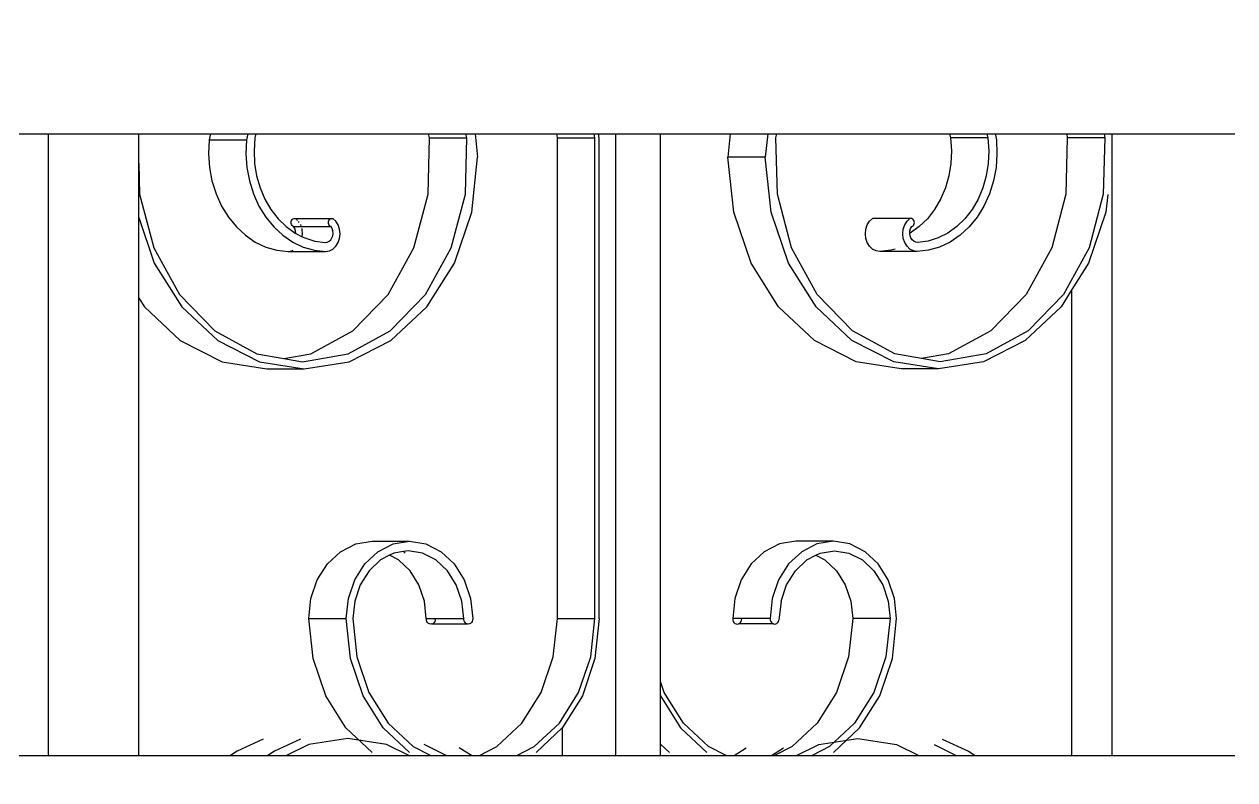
# Model space of a CAD drawing. Header units: millimetres. Extents: x 173236 to 801264, y -94969 to 615039.
# Drawn here: x 549293.9 to 549520.8, y -3683.1 to -3541.5 of the extents above; entities that cross this region are included whole.
import ezdxf

# ---------------------------------------------------------------- set-up
doc = ezdxf.new("R2010")
doc.units = ezdxf.units.MM
doc.header["$MEASUREMENT"] = 0
doc.header["$PDMODE"] = 2
for name, color, linetype in [('VOX-A-ANNO-DIMS', 160, 'Continuous'), ('VOX-A-STAIRS-STEPS', 140, 'Continuous'), ('VOX-A-WALL-PATT', 233, 'Continuous')]:
    doc.layers.add(name, color=color, linetype=linetype)
doc.styles.add('1.5 mm Rotis Annotative', font='', dxfattribs={"height": 1.5})
doc.styles.get('1.5 mm Rotis Annotative').set_extended_font_data('Rotis Sans Serif')
doc.dimstyles.new('1.5 mm Rotis Annotative', dxfattribs={"dimtxt": 1.5, "dimasz": 1, "dimexe": 1.5, "dimexo": 0, "dimgap": 1, "dimtad": 1, "dimdec": 0, "dimrnd": 5, "dimzin": 0, "dimdsep": 46, "dimtxsty": '1.5 mm Rotis Annotative', "dimblk": 'ARCHTICK', "dimcen": 0.09, "dimdle": 1, "dimadec": 0, "dimazin": 0, "dimtfac": 1, "dimtdec": 0, "dimtofl": 0, "dimtmove": 1, "dimatfit": 3, "dimfxl": 2, "dimfxlon": 1, "dimtolj": 1, "dimtzin": 0, "dimarcsym": 0})

# ---------------------------------------------------------------- blocks, each defined once
blk = doc.blocks.new('SS')
at = {"layer": 'VOX-A-WALL-PATT'}
for p, q in [((292974.99, -2315.83), (292952.56, -2315.83)), ((292975.79, -2315.83), (292974.99, -2315.83)), ((292974.99, -2429.61), (292974.99, -2315.83)), ((292976.47, -2315.83), (292975.79, -2315.83)), ((292976.47, -2315.83), (292976.36, -2316.62)), ((292976.36, -2316.62), (292976.63, -2326.92)), ((292976.36, -2316.62), (292983.21, -2316.62)), ((292983.32, -2315.83), (292976.47, -2315.83)), ((292983.32, -2315.83), (292983.21, -2316.62)), ((292983.21, -2316.62), (292983.48, -2326.92)), ((292996.43, -2315.83), (292983.32, -2315.83)), ((292996.19, -2316.96), (292996.08, -2319.49)), ((292996.43, -2315.83), (292996.19, -2316.96)), ((292997.91, -2315.83), (292996.43, -2315.83)), ((292997.73, -2316.62), (292997.57, -2318.94)), ((292997.91, -2315.83), (292997.73, -2316.62)), ((292997.73, -2316.62), (293004.58, -2316.62)), ((293004.76, -2315.83), (292997.91, -2315.83)), ((293004.58, -2316.62), (293004.42, -2318.94)), ((293004.76, -2315.83), (293004.58, -2316.62)), ((293036.35, -2315.83), (293004.76, -2315.83)), ((293036.26, -2326.92), (293036.53, -2316.62)), ((293038.04, -2315.83), (293036.35, -2315.83)), ((293036.53, -2316.62), (293036.35, -2315.83)), ((293044.89, -2315.83), (293038.04, -2315.83)), ((293038.04, -2315.83), (293038.49, -2320.14)), ((293057.65, -2315.83), (293044.89, -2315.83)), ((293044.89, -2315.83), (293045.33, -2320.14)), ((293057.65, -2416.07), (293057.65, -2315.83)), ((293065.81, -2315.83), (293057.65, -2315.83)), ((293068.94, -2315.83), (293065.81, -2315.83)), ((293065.81, -2429.61), (293065.81, -2315.83)), ((293068.86, -2317.14), (293068.94, -2315.83)), ((293068.86, -2404.57), (293068.86, -2317.14)), ((293069.79, -2315.83), (293068.94, -2315.83)), ((293069.68, -2316.62), (293069.79, -2315.83)), ((293069.68, -2404.57), (293069.68, -2316.62)), ((293076.53, -2316.62), (293069.68, -2316.62)), ((293076.64, -2315.83), (293069.79, -2315.83)), ((293076.53, -2316.62), (293076.64, -2315.83)), ((293076.53, -2404.57), (293076.53, -2316.62)), ((293091.58, -2315.83), (293076.64, -2315.83)), ((293091.58, -2315.83), (293091.13, -2320.14)), ((293093.27, -2315.83), (293091.58, -2315.83)), ((293093.08, -2316.62), (293093.27, -2315.83)), ((293099.93, -2316.62), (293093.08, -2316.62)), ((293093.35, -2326.92), (293093.08, -2316.62)), ((293100.11, -2315.83), (293093.27, -2315.83)), ((293099.93, -2316.62), (293100.11, -2315.83)), ((293100.2, -2326.92), (293099.93, -2316.62)), ((293131.7, -2315.83), (293100.11, -2315.83)), ((293131.7, -2315.83), (293131.89, -2316.62)), ((293133.19, -2315.83), (293131.7, -2315.83)), ((293131.89, -2316.62), (293132.05, -2318.94)), ((293133.19, -2315.83), (293133.43, -2316.96)), ((293140.04, -2315.83), (293133.19, -2315.83)), ((293140.28, -2316.96), (293133.43, -2316.96)), ((293133.43, -2316.96), (293133.54, -2319.49)), ((293140.04, -2315.83), (293140.28, -2316.96)), ((293149.8, -2315.83), (293140.04, -2315.83)), ((293140.28, -2316.96), (293140.39, -2319.49)), ((293151.49, -2315.83), (293149.8, -2315.83)), ((293153.14, -2315.83), (293151.49, -2315.83)), ((293166.19, -2315.83), (293153.14, -2315.83)), ((293153.14, -2321.31), (293153.14, -2315.83)), ((293169.69, -2315.83), (293166.19, -2315.83)), ((293180.48, -2315.83), (293169.69, -2315.83)), ((293169.69, -2429.61), (293169.69, -2315.83)), ((292996.08, -2319.49), (292996.26, -2322.02)), ((292997.57, -2318.94), (292997.67, -2321.26)), ((293004.42, -2318.94), (293004.52, -2321.26)), ((293132.05, -2318.94), (293131.95, -2321.26)), ((293133.54, -2319.49), (293133.36, -2322.02)), ((293140.39, -2319.49), (293140.21, -2322.02)), ((292997.67, -2321.26), (292998.04, -2323.55)), ((293004.52, -2321.26), (293004.89, -2323.55)), ((293037.4, -2330.17), (293038.49, -2320.14)), ((293038.49, -2320.14), (293045.33, -2320.14)), ((293044.25, -2330.17), (293045.33, -2320.14)), ((293092.21, -2330.17), (293091.13, -2320.14)), ((293131.95, -2321.26), (293131.58, -2323.55)), ((293153.14, -2321.31), (293152.99, -2326.92)), ((293153.14, -2331.18), (293153.14, -2321.31)), ((292996.26, -2322.02), (292996.72, -2324.49)), ((292998.04, -2323.55), (292998.67, -2325.74)), ((293004.89, -2323.55), (293005.52, -2325.74)), ((293131.58, -2323.55), (293130.95, -2325.74)), ((293133.36, -2322.02), (293132.89, -2324.49)), ((293140.21, -2322.02), (293139.74, -2324.49)), ((292996.72, -2324.49), (292997.47, -2326.86)), ((292998.67, -2325.74), (292999.54, -2327.81)), ((293005.52, -2325.74), (293006.39, -2327.81)), ((293130.95, -2325.74), (293130.07, -2327.81)), ((293132.89, -2324.49), (293132.15, -2326.86)), ((293139.74, -2324.49), (293139, -2326.86)), ((292975.79, -2326.98), (292976.14, -2330.17)), ((292976.63, -2326.92), (292979.22, -2336.73)), ((292983.48, -2326.92), (292986.07, -2336.73)), ((292997.47, -2326.86), (292998.47, -2329.08)), ((292999.54, -2327.81), (293000.65, -2329.71)), ((293006.39, -2327.81), (293007.5, -2329.71)), ((293033.67, -2336.73), (293036.26, -2326.92)), ((293095.94, -2336.73), (293093.35, -2326.92)), ((293102.79, -2336.73), (293100.2, -2326.92)), ((293130.07, -2327.81), (293128.97, -2329.71)), ((293132.15, -2326.86), (293131.15, -2329.08)), ((293139, -2326.86), (293138, -2329.08)), ((293152.99, -2326.92), (293150.4, -2336.73)), ((292976.14, -2330.17), (292979.31, -2339.51)), ((292998.47, -2329.08), (292999.72, -2331.1)), ((293000.65, -2329.71), (293001.96, -2331.4)), ((293007.5, -2329.71), (293008.81, -2331.4)), ((293034.24, -2339.51), (293037.4, -2330.17)), ((293041.09, -2339.51), (293044.25, -2330.17)), ((293095.38, -2339.51), (293092.21, -2330.17)), ((293128.97, -2329.71), (293127.66, -2331.4)), ((293131.15, -2329.08), (293129.9, -2331.1)), ((293138, -2329.08), (293136.75, -2331.1)), ((292999.72, -2331.1), (293001.18, -2332.9)), ((293001.96, -2331.4), (293003.45, -2332.84)), ((293003.45, -2332.84), (293005.09, -2334.02)), ((293008.81, -2331.4), (293010.3, -2332.84)), ((293010.3, -2332.84), (293011.94, -2334.02)), ((293011.2, -2332.09), (293011.23, -2331.89)), ((293011.22, -2332.29), (293011.2, -2332.09)), ((293011.28, -2332.48), (293011.22, -2332.29)), ((293011.23, -2331.89), (293011.29, -2331.71)), ((293011.38, -2332.64), (293011.28, -2332.48)), ((293011.29, -2331.71), (293011.39, -2331.55)), ((293011.51, -2332.76), (293011.38, -2332.64)), ((293011.39, -2331.55), (293011.52, -2331.43)), ((293011.66, -2332.84), (293011.51, -2332.76)), ((293011.52, -2331.43), (293011.67, -2331.36)), ((293011.88, -2333.2), (293011.66, -2332.84)), ((293011.67, -2331.36), (293011.84, -2331.33)), ((293011.84, -2331.33), (293012, -2331.36)), ((293012, -2331.36), (293018.52, -2331.36)), ((293012.54, -2331.87), (293012, -2331.36)), ((293012.96, -2332.54), (293012.54, -2331.87)), ((293013.23, -2333.32), (293012.96, -2332.54)), ((293018.52, -2331.36), (293018.68, -2331.33)), ((293018.68, -2331.33), (293018.85, -2331.36)), ((293019.39, -2331.87), (293018.85, -2331.36)), ((293019.81, -2332.54), (293019.39, -2331.87)), ((293020.08, -2333.32), (293019.81, -2332.54)), ((293116.39, -2333.32), (293116.65, -2332.54)), ((293116.65, -2332.54), (293117.07, -2331.87)), ((293117.07, -2331.87), (293117.62, -2331.36)), ((293117.78, -2331.33), (293117.62, -2331.36)), ((293117.74, -2333.2), (293117.96, -2332.84)), ((293117.95, -2331.36), (293117.78, -2331.33)), ((293124.47, -2331.36), (293117.95, -2331.36)), ((293118.1, -2331.43), (293117.95, -2331.36)), ((293117.96, -2332.84), (293118.11, -2332.76)), ((293124.81, -2332.84), (293117.96, -2332.84)), ((293118.23, -2331.55), (293118.1, -2331.43)), ((293118.11, -2332.76), (293118.24, -2332.64)), ((293118.33, -2331.71), (293118.23, -2331.55)), ((293118.24, -2332.64), (293118.33, -2332.48)), ((293118.39, -2331.89), (293118.33, -2331.71)), ((293118.33, -2332.48), (293118.4, -2332.29)), ((293118.42, -2332.09), (293118.39, -2331.89)), ((293118.4, -2332.29), (293118.42, -2332.09)), ((293123.43, -2332.76), (293123.5, -2332.54)), ((293123.5, -2332.54), (293123.54, -2332.48)), ((293123.79, -2332.09), (293123.91, -2331.89)), ((293124.1, -2331.71), (293124.27, -2331.55)), ((293124.39, -2331.43), (293124.47, -2331.36)), ((293124.63, -2331.33), (293124.47, -2331.36)), ((293126.17, -2332.84), (293124.53, -2334.02)), ((293124.59, -2333.2), (293124.81, -2332.84)), ((293124.79, -2331.36), (293124.63, -2331.33)), ((293124.94, -2331.43), (293124.79, -2331.36)), ((293124.81, -2332.84), (293124.96, -2332.76)), ((293125.08, -2331.55), (293124.94, -2331.43)), ((293124.96, -2332.76), (293125.09, -2332.64)), ((293125.18, -2331.71), (293125.08, -2331.55)), ((293125.09, -2332.64), (293125.18, -2332.48)), ((293125.24, -2331.89), (293125.18, -2331.71)), ((293125.18, -2332.48), (293125.24, -2332.29)), ((293125.26, -2332.09), (293125.24, -2331.89)), ((293125.24, -2332.29), (293125.26, -2332.09)), ((293127.66, -2331.4), (293126.17, -2332.84)), ((293129.9, -2331.1), (293128.44, -2332.9)), ((293136.75, -2331.1), (293135.28, -2332.9)), ((293153.14, -2331.18), (293150.31, -2339.51)), ((293153.14, -2345.91), (293153.14, -2331.18)), ((293001.18, -2332.9), (293002.84, -2334.43)), ((293002.84, -2334.43), (293004.65, -2335.66)), ((293005.09, -2334.02), (293006.85, -2334.91)), ((293006.85, -2334.91), (293008.7, -2335.48)), ((293011.6, -2335.27), (293011.83, -2334.92)), ((293011.83, -2334.92), (293011.98, -2334.51)), ((293012.01, -2333.62), (293011.88, -2333.2)), ((293011.94, -2334.02), (293012.04, -2334.07)), ((293011.98, -2334.51), (293012.04, -2334.07)), ((293012.04, -2334.07), (293012.01, -2333.62)), ((293012.96, -2335.76), (293013.23, -2334.99)), ((293013.32, -2334.15), (293013.23, -2333.32)), ((293013.23, -2334.99), (293013.32, -2334.15)), ((293019.81, -2335.76), (293020.08, -2334.99)), ((293020.17, -2334.15), (293020.08, -2333.32)), ((293020.08, -2334.99), (293020.17, -2334.15)), ((293116.3, -2334.15), (293116.39, -2333.32)), ((293116.39, -2334.99), (293116.3, -2334.15)), ((293116.65, -2335.76), (293116.39, -2334.99)), ((293117.58, -2334.07), (293117.61, -2333.62)), ((293117.63, -2334.51), (293117.58, -2334.07)), ((293117.61, -2333.62), (293117.74, -2333.2)), ((293117.79, -2334.92), (293117.63, -2334.51)), ((293118.02, -2335.27), (293117.79, -2334.92)), ((293122.76, -2334.91), (293120.92, -2335.48)), ((293123.21, -2334.68), (293122.76, -2334.91)), ((293123.15, -2334.15), (293123.24, -2333.32)), ((293123.21, -2334.68), (293123.15, -2334.15)), ((293124.42, -2334.07), (293123.21, -2334.68)), ((293123.24, -2333.32), (293123.28, -2333.2)), ((293124.42, -2334.07), (293124.46, -2333.62)), ((293124.53, -2334.02), (293124.42, -2334.07)), ((293124.46, -2333.62), (293124.59, -2333.2)), ((293126.78, -2334.43), (293124.97, -2335.66)), ((293128.44, -2332.9), (293126.78, -2334.43)), ((293133.63, -2334.43), (293131.81, -2335.66)), ((293135.28, -2332.9), (293133.63, -2334.43)), ((292979.22, -2336.73), (292983.93, -2345.29)), ((292986.07, -2336.73), (292990.77, -2345.29)), ((293004.65, -2335.66), (293006.59, -2336.57)), ((293006.59, -2336.57), (293008.61, -2337.15)), ((293008.61, -2337.15), (293010.68, -2337.37)), ((293008.7, -2335.48), (293010.59, -2335.73)), ((293010.59, -2335.73), (293010.96, -2335.69)), ((293010.68, -2337.37), (293011.36, -2337.26)), ((293010.96, -2335.69), (293011.3, -2335.53)), ((293011.23, -2335.48), (293011.3, -2335.53)), ((293011.3, -2335.53), (293011.6, -2335.27)), ((293011.36, -2337.26), (293012, -2336.94)), ((293012, -2336.94), (293012.54, -2336.43)), ((293012.54, -2336.43), (293012.96, -2335.76)), ((293014.74, -2336.94), (293015.46, -2337.15)), ((293015.46, -2337.15), (293017.53, -2337.37)), ((293017.53, -2337.37), (293018.21, -2337.26)), ((293018.21, -2337.26), (293018.85, -2336.94)), ((293018.85, -2336.94), (293019.39, -2336.43)), ((293019.39, -2336.43), (293019.81, -2335.76)), ((293028.97, -2345.29), (293033.67, -2336.73)), ((293100.65, -2345.29), (293095.94, -2336.73)), ((293107.5, -2345.29), (293102.79, -2336.73)), ((293117.07, -2336.43), (293116.65, -2335.76)), ((293117.62, -2336.94), (293117.07, -2336.43)), ((293118.26, -2337.26), (293117.62, -2336.94)), ((293118.32, -2335.53), (293118.02, -2335.27)), ((293118.94, -2337.37), (293118.26, -2337.26)), ((293118.66, -2335.69), (293118.32, -2335.53)), ((293119.02, -2335.73), (293118.66, -2335.69)), ((293121.01, -2337.15), (293118.94, -2337.37)), ((293120.92, -2335.48), (293119.02, -2335.73)), ((293123.03, -2336.57), (293121.01, -2337.15)), ((293124.97, -2335.66), (293123.03, -2336.57)), ((293125.1, -2337.26), (293124.88, -2337.15)), ((293125.79, -2337.37), (293125.1, -2337.26)), ((293127.86, -2337.15), (293125.79, -2337.37)), ((293129.88, -2336.57), (293127.86, -2337.15)), ((293131.81, -2335.66), (293129.88, -2336.57)), ((293150.4, -2336.73), (293145.69, -2345.29)), ((292979.31, -2339.51), (292982.36, -2344.37)), ((293010.68, -2337.37), (293017.53, -2337.37)), ((293029.2, -2347.53), (293034.24, -2339.51)), ((293036.05, -2347.53), (293041.09, -2339.51)), ((293100.42, -2347.53), (293095.38, -2339.51)), ((293125.79, -2337.37), (293118.94, -2337.37)), ((293150.31, -2339.51), (293145.27, -2347.53)), ((292982.36, -2344.37), (292984.35, -2347.53)), ((292982.36, -2429.61), (292982.36, -2344.37)), ((292983.93, -2345.29), (292990.38, -2351.92)), ((292990.77, -2345.29), (292997.23, -2351.92)), ((293022.51, -2351.92), (293028.97, -2345.29)), ((293107.11, -2351.92), (293100.65, -2345.29)), ((293113.96, -2351.92), (293107.5, -2345.29)), ((293145.69, -2345.29), (293139.23, -2351.92)), ((293153.14, -2345.91), (293152.12, -2347.53)), ((293153.14, -2429.61), (293153.14, -2345.91)), ((292984.35, -2347.53), (292990.91, -2353.69)), ((293022.63, -2353.69), (293029.2, -2347.53)), ((293029.48, -2353.69), (293036.05, -2347.53)), ((293106.99, -2353.69), (293100.42, -2347.53)), ((293145.27, -2347.53), (293138.7, -2353.69)), ((293152.12, -2347.53), (293145.55, -2353.69)), ((292990.38, -2351.92), (292998.09, -2356.12)), ((292997.23, -2351.92), (293004.94, -2356.12)), ((293014.8, -2356.12), (293022.51, -2351.92)), ((293114.82, -2356.12), (293107.11, -2351.92)), ((293121.66, -2356.12), (293113.96, -2351.92)), ((293139.23, -2351.92), (293131.53, -2356.12)), ((292990.91, -2353.69), (292998.56, -2357.56)), ((293014.98, -2357.56), (293022.63, -2353.69)), ((293021.83, -2357.56), (293029.48, -2353.69)), ((293114.64, -2357.56), (293106.99, -2353.69)), ((293138.7, -2353.69), (293131.06, -2357.56)), ((293145.55, -2353.69), (293137.9, -2357.56)), ((292998.09, -2356.12), (293006.45, -2357.56)), ((293004.94, -2356.12), (293009.87, -2356.97)), ((293006.45, -2357.56), (293009.87, -2356.97)), ((293009.87, -2356.97), (293014.8, -2356.12)), ((293123.17, -2357.56), (293114.82, -2356.12)), ((293126.6, -2356.97), (293121.66, -2356.12)), ((293126.6, -2356.97), (293123.17, -2357.56)), ((293131.53, -2356.12), (293126.6, -2356.97)), ((292998.56, -2357.56), (293006.77, -2358.88)), ((293006.77, -2358.88), (293014.98, -2357.56)), ((293006.77, -2358.88), (293013.62, -2358.88)), ((293013.62, -2358.88), (293021.83, -2357.56)), ((293122.85, -2358.88), (293114.64, -2357.56)), ((293131.06, -2357.56), (293122.85, -2358.88)), ((293129.7, -2358.88), (293122.85, -2358.88)), ((293137.9, -2357.56), (293129.7, -2358.88)), ((293023.02, -2390.91), (293026.02, -2390.42)), ((293026.02, -2390.42), (293029.02, -2390.91)), ((293026.02, -2390.42), (293032.87, -2390.42)), ((293032.87, -2390.42), (293035.87, -2390.91)), ((293103.6, -2390.42), (293100.6, -2390.91)), ((293110.45, -2390.42), (293103.6, -2390.42)), ((293106.59, -2390.91), (293103.6, -2390.42)), ((293113.44, -2390.91), (293110.45, -2390.42)), ((293017.83, -2394.57), (293020.23, -2392.32)), ((293020.23, -2392.32), (293023.02, -2390.91)), ((293023.17, -2392.59), (293020.72, -2393.83)), ((293025.79, -2392.16), (293023.17, -2392.59)), ((293028.42, -2392.59), (293025.79, -2392.16)), ((293029.22, -2392.99), (293028.42, -2392.59)), ((293029.02, -2390.91), (293031.81, -2392.32)), ((293031.81, -2392.32), (293034.21, -2394.57)), ((293035.87, -2390.91), (293038.66, -2392.32)), ((293038.66, -2392.32), (293041.06, -2394.57)), ((293097.81, -2392.32), (293095.41, -2394.57)), ((293100.6, -2390.91), (293097.81, -2392.32)), ((293098.75, -2393.83), (293101.2, -2392.59)), ((293101.2, -2392.59), (293103.82, -2392.16)), ((293103.82, -2392.16), (293104.69, -2392.3)), ((293104.66, -2392.32), (293104.37, -2392.59)), ((293104.69, -2392.3), (293104.66, -2392.32)), ((293104.69, -2392.3), (293106.45, -2392.59)), ((293106.45, -2392.59), (293107.25, -2392.99)), ((293109.39, -2392.32), (293106.59, -2390.91)), ((293111.78, -2394.57), (293109.39, -2392.32)), ((293116.24, -2392.32), (293113.44, -2390.91)), ((293118.63, -2394.57), (293116.24, -2392.32)), ((293015.99, -2397.49), (293017.83, -2394.57)), ((293020.72, -2393.83), (293018.61, -2395.8)), ((293027.57, -2393.83), (293025.46, -2395.8)), ((293029.22, -2392.99), (293027.57, -2393.83)), ((293030.87, -2393.83), (293029.22, -2392.99)), ((293032.97, -2395.8), (293030.87, -2393.83)), ((293034.21, -2394.57), (293036.05, -2397.49)), ((293041.06, -2394.57), (293042.9, -2397.49)), ((293095.41, -2394.57), (293093.57, -2397.49)), ((293096.64, -2395.8), (293098.75, -2393.83)), ((293103.49, -2395.8), (293105.6, -2393.83)), ((293105.6, -2393.83), (293107.25, -2392.99)), ((293107.25, -2392.99), (293108.9, -2393.83)), ((293108.9, -2393.83), (293111, -2395.8)), ((293113.63, -2397.49), (293111.78, -2394.57)), ((293120.47, -2397.49), (293118.63, -2394.57)), ((293018.61, -2395.8), (293017, -2398.36)), ((293025.46, -2395.8), (293023.85, -2398.36)), ((293034.59, -2398.36), (293032.97, -2395.8)), ((293095.03, -2398.36), (293096.64, -2395.8)), ((293101.88, -2398.36), (293103.49, -2395.8)), ((293111, -2395.8), (293112.62, -2398.36)), ((293014.84, -2400.91), (293015.99, -2397.49)), ((293017, -2398.36), (293015.99, -2401.36)), ((293023.85, -2398.36), (293022.84, -2401.36)), ((293035.6, -2401.36), (293034.59, -2398.36)), ((293036.05, -2397.49), (293037.21, -2400.91)), ((293042.9, -2397.49), (293044.06, -2400.91)), ((293093.57, -2397.49), (293092.41, -2400.91)), ((293094.02, -2401.36), (293095.03, -2398.36)), ((293100.86, -2401.36), (293101.88, -2398.36)), ((293112.62, -2398.36), (293113.63, -2401.36)), ((293114.78, -2400.91), (293113.63, -2397.49)), ((293121.63, -2400.91), (293120.47, -2397.49)), ((293014.44, -2404.57), (293014.84, -2400.91)), ((293015.99, -2401.36), (293015.64, -2404.57)), ((293022.84, -2401.36), (293022.49, -2404.57)), ((293035.6, -2401.36), (293035.98, -2404.83)), ((293037.21, -2400.91), (293037.6, -2404.57)), ((293044.06, -2400.91), (293044.45, -2404.57)), ((293092.41, -2400.91), (293092.02, -2404.57)), ((293093.67, -2404.57), (293094.02, -2401.36)), ((293100.52, -2404.57), (293100.86, -2401.36)), ((293113.63, -2401.36), (293113.98, -2404.57)), ((293115.18, -2404.57), (293114.78, -2400.91)), ((293122.03, -2404.57), (293121.63, -2400.91)), ((293015.23, -2411.89), (293014.44, -2404.57)), ((293015.64, -2404.57), (293022.49, -2404.57)), ((293015.64, -2404.57), (293016.4, -2411.57)), ((293022.49, -2404.57), (293023.24, -2411.57)), ((293036.06, -2405.07), (293035.98, -2404.83)), ((293036.19, -2405.28), (293036.06, -2405.07)), ((293036.36, -2405.44), (293036.19, -2405.28)), ((293036.56, -2405.54), (293036.36, -2405.44)), ((293036.77, -2405.57), (293036.56, -2405.54)), ((293036.99, -2405.54), (293036.77, -2405.57)), ((293037.19, -2405.44), (293036.99, -2405.54)), ((293036.99, -2405.54), (293043.41, -2405.54)), ((293037.36, -2405.28), (293037.19, -2405.44)), ((293037.49, -2405.07), (293037.36, -2405.28)), ((293037.57, -2404.83), (293037.49, -2405.07)), ((293037.6, -2404.57), (293037.57, -2404.83)), ((293037.6, -2404.57), (293042.8, -2404.57)), ((293042.83, -2404.83), (293042.8, -2404.57)), ((293042.8, -2404.57), (293044.45, -2404.57)), ((293042.91, -2405.07), (293042.83, -2404.83)), ((293043.04, -2405.28), (293042.91, -2405.07)), ((293043.21, -2405.44), (293043.04, -2405.28)), ((293043.62, -2405.57), (293043.41, -2405.54)), ((293043.84, -2405.54), (293043.62, -2405.57)), ((293044.04, -2405.44), (293043.84, -2405.54)), ((293044.21, -2405.28), (293044.04, -2405.44)), ((293044.34, -2405.07), (293044.21, -2405.28)), ((293044.42, -2404.83), (293044.34, -2405.07)), ((293044.45, -2404.57), (293044.42, -2404.83)), ((293068.86, -2404.57), (293069.65, -2411.89)), ((293076.53, -2404.57), (293069.68, -2404.57)), ((293070.44, -2411.57), (293069.68, -2404.57)), ((293077.29, -2411.57), (293076.53, -2404.57)), ((293092.02, -2404.57), (293092.05, -2404.83)), ((293092.05, -2404.83), (293092.13, -2405.07)), ((293092.13, -2405.07), (293092.26, -2405.28)), ((293092.26, -2405.28), (293092.43, -2405.44)), ((293092.43, -2405.44), (293092.63, -2405.54)), ((293092.63, -2405.54), (293092.84, -2405.57)), ((293092.84, -2405.57), (293093.06, -2405.54)), ((293093.06, -2405.54), (293093.26, -2405.44)), ((293099.48, -2405.54), (293093.06, -2405.54)), ((293093.26, -2405.44), (293093.43, -2405.28)), ((293093.43, -2405.28), (293093.56, -2405.07)), ((293093.56, -2405.07), (293093.64, -2404.83)), ((293093.64, -2404.83), (293093.67, -2404.57)), ((293098.87, -2404.57), (293093.67, -2404.57)), ((293098.87, -2404.57), (293098.89, -2404.83)), ((293100.52, -2404.57), (293098.87, -2404.57)), ((293098.89, -2404.83), (293098.98, -2405.07)), ((293098.98, -2405.07), (293099.11, -2405.28)), ((293099.11, -2405.28), (293099.28, -2405.44)), ((293099.48, -2405.54), (293099.69, -2405.57)), ((293099.69, -2405.57), (293099.91, -2405.54)), ((293099.91, -2405.54), (293100.11, -2405.44)), ((293100.11, -2405.44), (293100.28, -2405.28)), ((293100.28, -2405.28), (293100.41, -2405.07)), ((293100.41, -2405.07), (293100.49, -2404.83)), ((293100.49, -2404.83), (293100.52, -2404.57)), ((293113.98, -2404.57), (293113.22, -2411.57)), ((293114.39, -2411.89), (293115.18, -2404.57)), ((293122.03, -2404.57), (293115.18, -2404.57)), ((293121.24, -2411.89), (293122.03, -2404.57)), ((293017.54, -2418.71), (293015.23, -2411.89)), ((293016.4, -2411.57), (293018.61, -2418.09)), ((293023.24, -2411.57), (293025.46, -2418.09)), ((293069.65, -2411.89), (293071.96, -2418.71)), ((293072.65, -2418.09), (293070.44, -2411.57)), ((293079.5, -2418.09), (293077.29, -2411.57)), ((293113.22, -2411.57), (293111.01, -2418.09)), ((293112.07, -2418.71), (293114.39, -2411.89)), ((293118.92, -2418.71), (293121.24, -2411.89)), ((293056.97, -2418.09), (293057.65, -2416.07)), ((293057.65, -2418.72), (293057.65, -2416.07)), ((293021.22, -2424.56), (293017.54, -2418.71)), ((293018.61, -2418.09), (293022.13, -2423.69)), ((293025.46, -2418.09), (293028.98, -2423.69)), ((293053.45, -2423.69), (293056.97, -2418.09)), ((293057.65, -2418.72), (293053.98, -2424.56)), ((293057.65, -2427.54), (293057.65, -2418.72)), ((293071.96, -2418.71), (293075.59, -2424.48)), ((293076.17, -2423.69), (293072.65, -2418.09)), ((293083.02, -2423.69), (293079.5, -2418.09)), ((293111.01, -2418.09), (293107.49, -2423.69)), ((293108.39, -2424.56), (293112.07, -2418.71)), ((293115.24, -2424.56), (293118.92, -2418.71)), ((293022.13, -2423.69), (293026.71, -2427.99)), ((293028.98, -2423.69), (293033.56, -2427.99)), ((293048.86, -2427.99), (293053.45, -2423.69)), ((293080.76, -2427.99), (293076.17, -2423.69)), ((293087.61, -2427.99), (293083.02, -2423.69)), ((293107.49, -2423.69), (293102.9, -2427.99)), ((293026.02, -2429.06), (293021.22, -2424.56)), ((293053.98, -2424.56), (293049.18, -2429.06)), ((293075.59, -2424.48), (293075.64, -2424.56)), ((293075.59, -2429.61), (293075.59, -2424.48)), ((293075.64, -2424.56), (293080.44, -2429.06)), ((293103.6, -2429.06), (293108.39, -2424.56)), ((293110.45, -2429.06), (293115.24, -2424.56)), ((293006.09, -2426.6), (293001.32, -2428.83)), ((293007.6, -2427.61), (293003.54, -2429.61)), ((293014.45, -2427.61), (293010.39, -2429.61)), ((293021.57, -2426.5), (293014.45, -2427.61)), ((293028.69, -2427.61), (293021.57, -2426.5)), ((293026.71, -2427.99), (293029.92, -2429.61)), ((293032.76, -2429.61), (293028.69, -2427.61)), ((293033.56, -2427.99), (293036.77, -2429.61)), ((293045.65, -2429.61), (293048.86, -2427.99)), ((293057.65, -2427.54), (293056.03, -2429.06)), ((293057.65, -2429.61), (293057.65, -2427.54)), ((293083.96, -2429.61), (293080.76, -2427.99)), ((293090.81, -2429.61), (293087.61, -2427.99)), ((293096.86, -2429.61), (293100.93, -2427.61)), ((293102.9, -2427.99), (293099.7, -2429.61)), ((293103.71, -2429.61), (293107.78, -2427.61)), ((293107.78, -2427.61), (293114.9, -2426.5)), ((293114.9, -2426.5), (293122.02, -2427.61)), ((293122.02, -2427.61), (293126.08, -2429.61)), ((293123.53, -2426.6), (293128.3, -2428.83)), ((293130.38, -2426.6), (293135.15, -2428.83)), ((292974.99, -2429.61), (292952.56, -2429.61)), ((292982.36, -2429.61), (292974.99, -2429.61)), ((293000.09, -2429.61), (292982.36, -2429.61)), ((293001.32, -2428.83), (293000.09, -2429.61)), ((293003.54, -2429.61), (293000.09, -2429.61)), ((293010.39, -2429.61), (293003.54, -2429.61)), ((293032.76, -2429.61), (293010.39, -2429.61)), ((293037.36, -2429.61), (293032.76, -2429.61)), ((293037.36, -2429.61), (293035.13, -2428.22)), ((293044.2, -2429.61), (293037.36, -2429.61)), ((293044.2, -2429.61), (293041.97, -2428.22)), ((293057.65, -2429.61), (293044.2, -2429.61)), ((293065.81, -2429.61), (293057.65, -2429.61)), ((293075.59, -2429.61), (293065.81, -2429.61)), ((293092.26, -2429.61), (293075.59, -2429.61)), ((293092.26, -2429.61), (293094.49, -2428.22)), ((293096.86, -2429.61), (293092.26, -2429.61)), ((293103.71, -2429.61), (293096.86, -2429.61)), ((293126.08, -2429.61), (293103.71, -2429.61)), ((293129.53, -2429.61), (293126.08, -2429.61)), ((293128.3, -2428.83), (293129.53, -2429.61)), ((293136.37, -2429.61), (293129.53, -2429.61)), ((293135.15, -2428.83), (293136.37, -2429.61)), ((293149.8, -2429.61), (293136.37, -2429.61)), ((293151.49, -2429.61), (293149.8, -2429.61)), ((293153.14, -2429.61), (293151.49, -2429.61)), ((293166.19, -2429.61), (293153.14, -2429.61)), ((293169.69, -2429.61), (293166.19, -2429.61)), ((293180.48, -2429.61), (293169.69, -2429.61))]:
    blk.add_line(p, q, dxfattribs=at)
blk = doc.blocks.new('_ArchTick')
at = {"color": 0, "linetype": 'ByBlock', "const_width": 0.15}
blk.add_lwpolyline([(-0.5, -0.5), (0.5, 0.5)], dxfattribs=at)
blk = doc.blocks.new('*D661')
at = {"layer": 'Defpoints', "color": 0, "transparency": 16777216}
for p in [(537437.71, -1723.82), (553695.97, -1723.82), (547999.44, -4473.82)]:
    blk.add_point(p, dxfattribs=at)
at = {"layer": 'VOX-A-ANNO-DIMS', "color": 0, "lineweight": -2, "transparency": 16777216}
for p, q in [((537437.71, -4573.82), (537437.71, -1623.82)), ((537637.71, -1723.82), (537287.71, -1723.82)), ((537637.71, -4473.82), (537287.71, -4473.82))]:
    blk.add_line(p, q, dxfattribs=at)
at = {"layer": 'VOX-A-ANNO-DIMS', "color": 0, "lineweight": -2, "transparency": 16777216, "xscale": 100, "yscale": 100, "zscale": 100}
for p, rotation in [((537437.71, -1723.82), 90), ((537437.71, -4473.82), 270)]:
    blk.add_blockref('_ArchTick', p, dxfattribs=dict(at, rotation=rotation))
at = {"layer": 'VOX-A-ANNO-DIMS', "color": 0, "transparency": 16777216, "insert": (537261.51, -3098.82), "char_height": 150, "attachment_point": 5, "rotation": 90, "style": '1.5 mm Rotis Annotative'}
blk.add_mtext('\\A1;2750', dxfattribs=at)
blk = doc.blocks.new('*D665')
at = {"layer": 'Defpoints', "color": 0, "transparency": 16777216}
for p in [(641539.18, 61543.32), (642299.94, 61543.32), (642299.94, 61417.89), (536630.73, -523.82), (560469.09, -523.82), (547516.89, -20473.82)]:
    blk.add_point(p, dxfattribs=at)
at = {"layer": 'VOX-A-ANNO-DIMS', "color": 0, "lineweight": -2, "transparency": 16777216}
for p, q in [((641539.18, 61543.32), (641539.18, 61267.89)), ((642299.94, 61543.32), (642299.94, 61267.89)), ((641439.18, 61417.89), (642399.94, 61417.89)), ((536630.73, -20573.82), (536630.73, -423.82)), ((536830.73, -523.82), (536480.73, -523.82)), ((536830.73, -20473.82), (536480.73, -20473.82))]:
    blk.add_line(p, q, dxfattribs=at)
at = {"layer": 'VOX-A-ANNO-DIMS', "color": 0, "lineweight": -2, "transparency": 16777216, "xscale": 100, "yscale": 100, "zscale": 100}
for p, rotation in [((641539.18, 61417.89), 180), ((536630.73, -523.82), 90), ((536630.73, -20473.82), 270)]:
    blk.add_blockref('_ArchTick', p, dxfattribs=dict(at, rotation=rotation))
blk.add_blockref('_ArchTick', (642299.94, 61417.89), dxfattribs=at)
at = {"layer": 'VOX-A-ANNO-DIMS', "color": 0, "transparency": 16777216, "insert": (641919.56, 61594.09), "char_height": 150, "attachment_point": 5, "style": '1.5 mm Rotis Annotative'}
blk.add_mtext('\\A1;760', dxfattribs=at)
at = {"layer": 'VOX-A-ANNO-DIMS', "color": 0, "transparency": 16777216, "insert": (536454.54, -10498.82), "char_height": 150, "attachment_point": 5, "rotation": 90, "style": '1.5 mm Rotis Annotative'}
blk.add_mtext('\\A1;19950', dxfattribs=at)

msp = doc.modelspace()

# ---------------------------------------------------------------- block references
at = {"layer": 'VOX-A-STAIRS-STEPS', "xscale": -1.024232788984593, "yscale": 1.024232788984593, "zscale": 1.024232788984593}
msp.add_blockref('SS', (849572.41, -1190.1), dxfattribs=at)

# ---------------------------------------------------------------- dimensions: what is measured, and where the dimension line sits
at = {"layer": 'VOX-A-ANNO-DIMS'}
for base, p1, p2, picture, middle in [((536630.73, -523.82), (547516.89, -20473.82), (560469.09, -523.82), '*D665', (536454.54, -10498.82)), ((537437.71, -1723.82), (547999.44, -4473.82), (553695.97, -1723.82), '*D661', (537261.51, -3098.82))]:
    dim = msp.add_linear_dim(base=base, p1=p1, p2=p2, angle=270, dimstyle='1.5 mm Rotis Annotative', dxfattribs=at)
    dim.commit()
    dim.dimension.update_dxf_attribs({"geometry": picture, "text_midpoint": middle})

doc.saveas('drawing.dxf')
